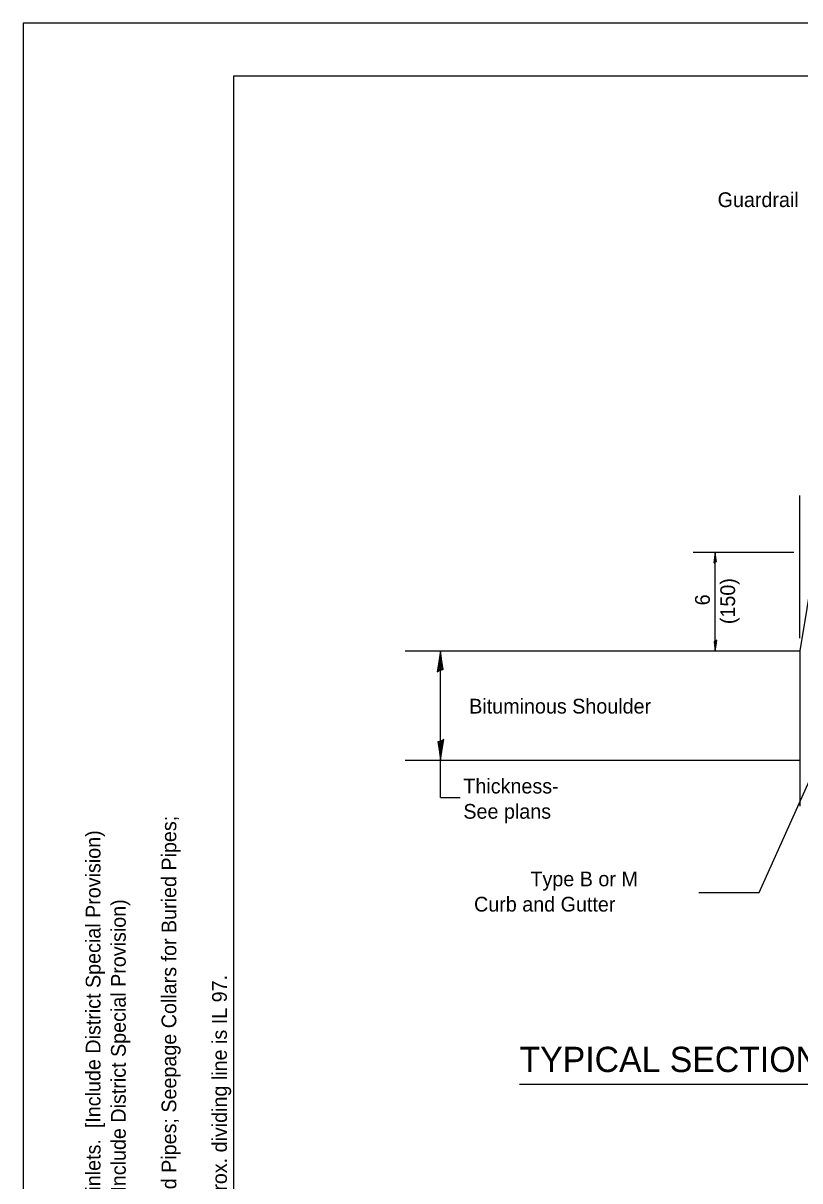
# Model space of a CAD drawing. Extents: x 96285 to 107900, y 69854 to 76557.
# Drawn here: x 103654 to 104023, y 75805 to 76355 of the extents above; entities that cross this region are included whole.
import ezdxf

# ---------------------------------------------------------------- set-up
doc = ezdxf.new("R2010")
doc.units = 0
for name, color, linetype in [('HS_Concrete Object', 7, 'Continuous'), ('Sheets_50 Reference Boundary', 7, 'Continuous'), ('Sheets_General Details', 7, 'Continuous'), ('Sheets_Printer Plotting Border', 7, 'Continuous')]:
    doc.layers.add(name, color=color, linetype=linetype)

msp = doc.modelspace()

# ---------------------------------------------------------------- linework, layer by layer
at = {"layer": 'HS_Concrete Object'}
for p, q in [((104029.2, 76096.6), (104022.5, 76056.37)), ((104022.5, 76056.37), (104022.5, 75982.46))]:
    msp.add_line(p, q, dxfattribs=at)
at = {"layer": 'Sheets_50 Reference Boundary'}
msp.add_lwpolyline([(103753.71, 76329.53), (105328.71, 76329.53), (105328.71, 75329.54), (103753.71, 75329.54)], close=True, dxfattribs=at)
at = {"layer": 'Sheets_General Details'}
for p, q in [((105353.71, 76354.54), (103653.71, 76354.54)), ((104022.5, 76062.35), (104022.5, 76130.07)), ((103971.84, 76103.16), (104019.63, 76103.16)), ((103982.37, 76056.37), (103982.37, 76103.16)), ((103835.09, 76056.37), (104022.5, 76056.37)), ((103851.88, 75986.59), (103851.88, 76056.37)), ((104003.13, 75941.51), (104048.58, 76042.82)), ((103835.09, 76004.32), (104022.5, 76004.32)), ((103851.88, 75986.59), (103861.19, 75986.59)), ((103974.49, 75941.51), (104003.13, 75941.51)), ((103889.41, 75850.48), (104338.61, 75850.48))]:
    msp.add_line(p, q, dxfattribs=at)
msp.add_lwpolyline([(103753.71, 76329.54), (105328.71, 76329.54), (105328.71, 75279.54), (103753.71, 75279.54)], close=True, dxfattribs=at)
for points in [[(103982.3, 76098.57), (103982.99, 76098.72), (103982.69, 76100.66), (103982.37, 76103.16), (103982, 76100.49), (103981.59, 76098.16), (103982.3, 76098.57), (103982.75, 76098.77), (103982.36, 76101.48), (103981.84, 76098.52), (103982.43, 76098.96), (103982.35, 76100.2), (103982.17, 76099.01)], [(103982.43, 76060.96), (103981.75, 76060.8), (103982.04, 76058.86), (103982.37, 76056.37), (103982.73, 76059.03), (103983.14, 76061.37), (103982.43, 76060.96), (103981.98, 76060.75), (103982.37, 76058.04), (103982.89, 76061), (103982.31, 76060.57), (103982.39, 76059.32), (103982.57, 76060.52)], [(103851.74, 76047.18), (103853.11, 76047.49), (103852.52, 76051.37), (103851.88, 76056.37), (103851.15, 76051.04), (103850.33, 76046.37), (103851.74, 76047.18), (103852.65, 76047.59), (103851.87, 76053.01), (103850.83, 76047.09), (103852, 76047.96), (103851.84, 76050.45), (103851.48, 76048.06)], [(103852.01, 76013.44), (103850.64, 76013.13), (103851.23, 76009.25), (103851.88, 76004.25), (103852.61, 76009.58), (103853.43, 76014.25), (103852.01, 76013.44), (103851.11, 76013.03), (103851.89, 76007.61), (103852.93, 76013.53), (103851.76, 76012.66), (103851.92, 76010.17), (103852.28, 76012.56)]]:
    msp.add_lwpolyline(points, dxfattribs=at)
at = {"layer": 'Sheets_Printer Plotting Border'}
msp.add_lwpolyline([(103653.71, 75254.54), (105353.71, 75254.54), (105353.71, 76354.54), (103653.71, 76354.54)], close=True, dxfattribs=at)

# ---------------------------------------------------------------- texts
at = {"layer": 'Sheets_General Details'}
for s, height, p in [('Guardrail', 7, (103983.47, 76267.16)), ('Bituminous Shoulder', 7, (103865.51, 76026.55)), ('Thickness-', 7, (103862.74, 75988.57)), ('See plans', 7, (103862.74, 75976.57)), ('Type B or M ', 7, (103894.59, 75944.47)), ('Curb and Gutter', 7, (103867.81, 75932.47)), ('TYPICAL SECTION WITH EROSION CONTROL CURB', 12, (103889.4, 75856.23))]:
    msp.add_text(s, height=height, dxfattribs=at).set_placement(p)
for s, p in [('(150)', (103991.75, 76069.02)), ('6', (103979.75, 76077.95)), ('4.  Include the following District Cadd Standards as needed:  Slope Drains for Exposed Pipes; Slope Drains for Buried Pipes; Seepage Collars for Buried Pipes;', (103726.43, 75318.19)), ('1.  Consider uning a "B" curb pay item at guardrail installations where grades are equal to or greater than 1% and at inlets.  [Include District Special Provision)', (103690.43, 75318.19)), ('2.  Use GUARDRAIL AGGREGATE EROSION CONTROL at guardrail installations where grades are less than 1% (Include District Special Provision)', (103702.43, 75318.19)), ('5. Include District Special Provision -"Aggregate Quality" for projects located in the Western Area of the District - approx. dividing line is IL 97.', (103750.43, 75318.19))]:
    msp.add_text(s, height=7, rotation=90, dxfattribs=at).set_placement(p)

doc.saveas('drawing.dxf')
